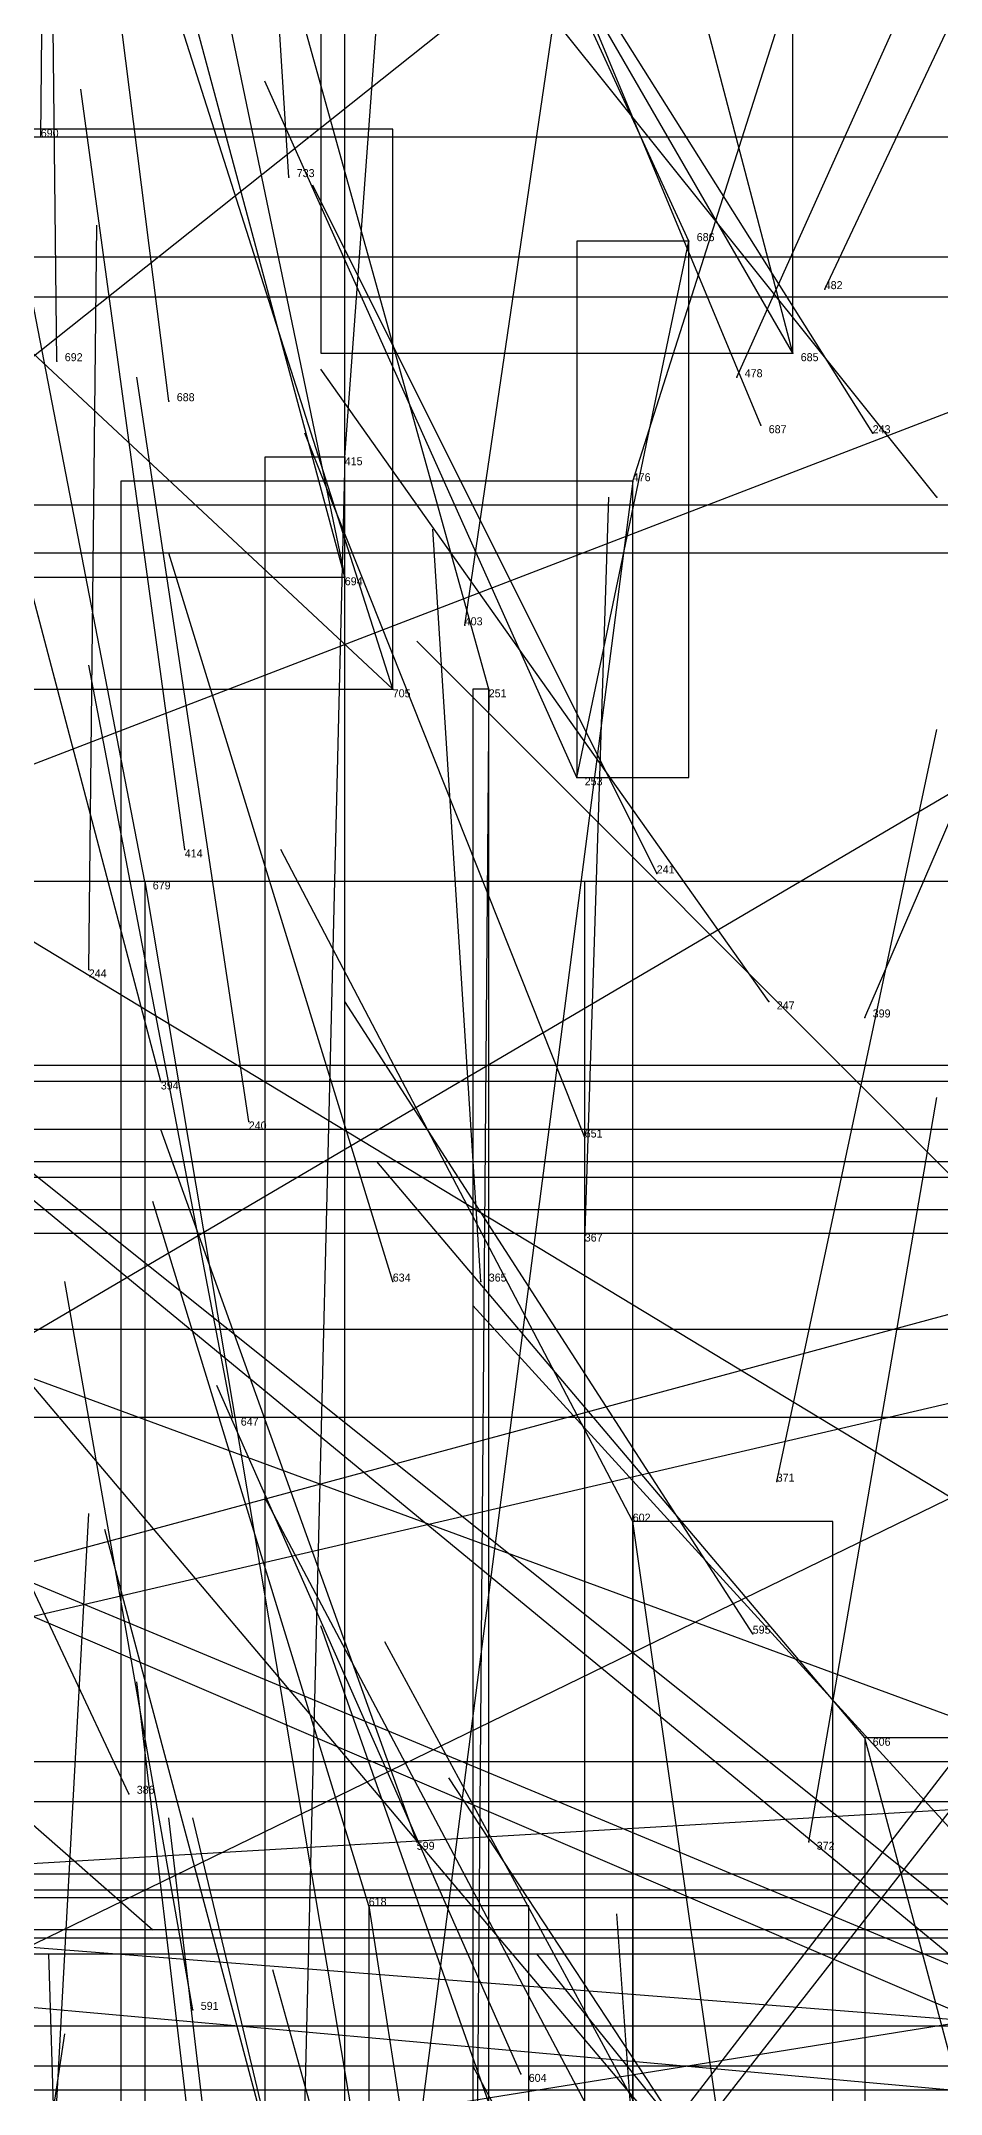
# Model space of a CAD drawing. Extents: x 59.1 to 70.8, y 600.3 to 605.1.
# Drawn here: x 68.294 to 68.4065, y 601.1245 to 601.381 of the extents above; entities that cross this region are included whole.
import ezdxf

# ---------------------------------------------------------------- set-up
doc = ezdxf.new("R2010")
doc.units = 0
for name, color, linetype in [('Clients', 3, 'CONTINUOUS'), ('Facilities', 3, 'CONTINUOUS'), ('Facilities_lines', 3, 'CONTINUOUS'), ('Min_max_boxes', 1, 'CONTINUOUS'), ('Normals', 1, 'CONTINUOUS'), ('Source_points', 5, 'CONTINUOUS'), ('Text', 3, 'CONTINUOUS')]:
    doc.layers.add(name, color=color, linetype=linetype)

msp = doc.modelspace()

# ---------------------------------------------------------------- linework, layer by layer
at = {"layer": 'Clients', "color": 5}
for p in [(68.375, 601.356, 445.608), (68.332, 601.314, 445.558), (68.338, 601.3, 445.571), (68.368, 601.196, 445.182), (68.397, 601.169, 445.066)]:
    msp.add_point(p, dxfattribs=at)
at = {"layer": 'Facilities', "color": 3}
for p in [(68.325, 601.364, 445.776), (68.392, 601.35, 444.677), (68.296, 601.341, 445.726), (68.388, 601.342, 445.551), (68.381, 601.339, 444.603), (68.31, 601.336, 445.612), (68.384, 601.333, 445.617), (68.398, 601.332, 445.493), (68.332, 601.329, 444.49), (68.368, 601.326, 444.532), (68.406, 601.324, 445.435), (68.347, 601.308, 444.462), (68.35, 601.3, 445.5), (68.361, 601.289, 445.44), (68.312, 601.28, 444.399), (68.371, 601.277, 445.382), (68.307, 601.276, 445.522), (68.3, 601.265, 445.409), (68.385, 601.261, 445.327), (68.397, 601.259, 444.37), (68.309, 601.251, 444.266), (68.32, 601.246, 445.351), (68.362, 601.244, 445.376), (68.362, 601.231, 444.228), (68.338, 601.226, 445.296), (68.349, 601.226, 444.188), (68.318, 601.209, 445.328), (68.386, 601.201, 444.11), (68.383, 601.182, 445.125), (68.305, 601.162, 444.023), (68.341, 601.156, 445.168), (68.39, 601.156, 444.01), (68.335, 601.148, 445.086), (68.313, 601.135, 445.113), (68.354, 601.127, 445.029)]:
    msp.add_point(p, dxfattribs=at)
at = {"layer": 'Facilities_lines', "color": 3}
for p, q in [((68.236, 601.776, 445.965), (68.332, 601.314, 445.558)), ((68.388, 601.342, 445.551), (68.329, 601.567, 446.36)), ((68.437, 601.456, 445.073), (68.159, 601.235, 445.196)), ((68.127, 601.369, 444.957), (68.502, 601.142, 444.638)), ((68.263, 601.37, 444.644), (68.338, 601.3, 445.571)), ((68.458, 601.354, 445.198), (68.164, 601.241, 444.606)), ((68.361, 601.289, 445.44), (68.375, 601.356, 445.608)), ((68.156, 601.349, 444.804), (68.495, 601.07, 444.552)), ((68.156, 601.349, 444.804), (68.504, 601.071, 444.582)), ((68.332, 601.329, 444.49), (68.322, 600.918, 444.507)), ((68.368, 601.326, 444.532), (68.304, 600.832, 444.222)), ((68.469, 601.323, 445.041), (68.178, 601.152, 444.287)), ((68.205, 601.317, 444.576), (68.429, 601.052, 444.748)), ((68.35, 601.3, 445.5), (68.348, 601.05, 444.796)), ((68.513, 601.133, 444.522), (68.124, 601.276, 444.792)), ((68.307, 601.276, 445.522), (68.362, 600.949, 444.617)), ((68.475, 601.253, 444.504), (68.206, 600.904, 444.206)), ((68.141, 601.15, 444.613), (68.493, 601.245, 444.744)), ((68.155, 601.076, 444.334), (68.49, 601.239, 444.74)), ((68.499, 601.232, 444.448), (68.146, 601.15, 444.872)), ((68.217, 601.22, 444.334), (68.438, 601.128, 444.897)), ((68.446, 601.209, 444.297), (68.217, 600.916, 444.334)), ((68.235, 601.209, 444.255), (68.443, 601.12, 444.838)), ((68.382, 601.098, 444.917), (68.368, 601.196, 445.182)), ((68.457, 600.945, 444.401), (68.397, 601.169, 445.066)), ((68.51, 601.166, 444.356), (68.136, 601.144, 444.812)), ((68.52, 601.125, 444.465), (68.15, 601.154, 444.543)), ((68.53, 601.114, 444.232), (68.14, 601.149, 444.743)), ((68.335, 601.148, 445.086), (68.355, 601.02, 444.795)), ((68.481, 601.145, 444.136), (68.163, 601.094, 444.742))]:
    msp.add_line(p, q, dxfattribs=at)
at = {"layer": 'Min_max_boxes', "color": 1}
for p, q in [((68.332, 601.314, 445.558), (68.332, 601.776, 445.558)), ((68.332, 601.314, 445.965), (68.332, 601.776, 445.965)), ((68.329, 601.567, 445.551), (68.329, 601.342, 445.551)), ((68.329, 601.567, 446.36), (68.329, 601.342, 446.36)), ((68.388, 601.342, 445.551), (68.388, 601.567, 445.551)), ((68.388, 601.342, 446.36), (68.388, 601.567, 446.36)), ((68.502, 601.369, 444.638), (68.127, 601.369, 444.638)), ((68.502, 601.369, 444.957), (68.127, 601.369, 444.957)), ((68.338, 601.37, 444.644), (68.263, 601.37, 444.644)), ((68.338, 601.37, 445.571), (68.263, 601.37, 445.571)), ((68.338, 601.3, 444.644), (68.338, 601.37, 444.644)), ((68.338, 601.3, 445.571), (68.338, 601.37, 445.571)), ((68.338, 601.37, 444.644), (68.338, 601.37, 445.571)), ((68.458, 601.354, 444.606), (68.164, 601.354, 444.606)), ((68.458, 601.354, 445.198), (68.164, 601.354, 445.198)), ((68.375, 601.356, 445.44), (68.361, 601.356, 445.44)), ((68.361, 601.356, 445.44), (68.361, 601.289, 445.44)), ((68.375, 601.356, 445.608), (68.361, 601.356, 445.608)), ((68.361, 601.356, 445.608), (68.361, 601.289, 445.608)), ((68.361, 601.356, 445.44), (68.361, 601.356, 445.608)), ((68.375, 601.289, 445.44), (68.375, 601.356, 445.44)), ((68.375, 601.289, 445.608), (68.375, 601.356, 445.608)), ((68.375, 601.356, 445.44), (68.375, 601.356, 445.608)), ((68.504, 601.349, 444.552), (68.156, 601.349, 444.552)), ((68.504, 601.349, 444.804), (68.156, 601.349, 444.804)), ((68.329, 601.342, 445.551), (68.388, 601.342, 445.551)), ((68.329, 601.342, 446.36), (68.388, 601.342, 446.36)), ((68.329, 601.342, 445.551), (68.329, 601.342, 446.36)), ((68.388, 601.342, 445.551), (68.388, 601.342, 446.36)), ((68.332, 601.329, 444.49), (68.322, 601.329, 444.49)), ((68.322, 601.329, 444.49), (68.322, 600.918, 444.49)), ((68.332, 601.329, 444.507), (68.322, 601.329, 444.507)), ((68.322, 601.329, 444.507), (68.322, 600.918, 444.507)), ((68.322, 601.329, 444.49), (68.322, 601.329, 444.507)), ((68.332, 600.918, 444.49), (68.332, 601.329, 444.49)), ((68.332, 600.918, 444.507), (68.332, 601.329, 444.507)), ((68.332, 601.329, 444.49), (68.332, 601.329, 444.507)), ((68.368, 601.326, 444.222), (68.304, 601.326, 444.222)), ((68.304, 601.326, 444.222), (68.304, 600.832, 444.222)), ((68.368, 601.326, 444.532), (68.304, 601.326, 444.532)), ((68.304, 601.326, 444.532), (68.304, 600.832, 444.532)), ((68.304, 601.326, 444.222), (68.304, 601.326, 444.532)), ((68.368, 600.832, 444.222), (68.368, 601.326, 444.222)), ((68.368, 600.832, 444.532), (68.368, 601.326, 444.532)), ((68.368, 601.326, 444.222), (68.368, 601.326, 444.532)), ((68.469, 601.323, 444.287), (68.178, 601.323, 444.287)), ((68.469, 601.323, 445.041), (68.178, 601.323, 445.041)), ((68.429, 601.317, 444.576), (68.205, 601.317, 444.576)), ((68.429, 601.317, 444.748), (68.205, 601.317, 444.748)), ((68.236, 601.314, 445.558), (68.332, 601.314, 445.558)), ((68.236, 601.314, 445.965), (68.332, 601.314, 445.965)), ((68.332, 601.314, 445.558), (68.332, 601.314, 445.965)), ((68.263, 601.3, 444.644), (68.338, 601.3, 444.644)), ((68.263, 601.3, 445.571), (68.338, 601.3, 445.571)), ((68.338, 601.3, 444.644), (68.338, 601.3, 445.571)), ((68.35, 601.3, 444.796), (68.348, 601.3, 444.796)), ((68.348, 601.3, 444.796), (68.348, 601.05, 444.796)), ((68.35, 601.3, 445.5), (68.348, 601.3, 445.5)), ((68.348, 601.3, 445.5), (68.348, 601.05, 445.5)), ((68.348, 601.3, 444.796), (68.348, 601.3, 445.5)), ((68.35, 601.05, 444.796), (68.35, 601.3, 444.796)), ((68.35, 601.05, 445.5), (68.35, 601.3, 445.5)), ((68.35, 601.3, 444.796), (68.35, 601.3, 445.5)), ((68.361, 601.289, 445.44), (68.375, 601.289, 445.44)), ((68.361, 601.289, 445.608), (68.375, 601.289, 445.608)), ((68.361, 601.289, 445.44), (68.361, 601.289, 445.608)), ((68.375, 601.289, 445.44), (68.375, 601.289, 445.608)), ((68.513, 601.276, 444.522), (68.124, 601.276, 444.522)), ((68.513, 601.276, 444.792), (68.124, 601.276, 444.792)), ((68.362, 601.276, 444.617), (68.307, 601.276, 444.617)), ((68.307, 601.276, 444.617), (68.307, 600.949, 444.617)), ((68.362, 601.276, 445.522), (68.307, 601.276, 445.522)), ((68.307, 601.276, 445.522), (68.307, 600.949, 445.522)), ((68.307, 601.276, 444.617), (68.307, 601.276, 445.522)), ((68.362, 600.949, 444.617), (68.362, 601.276, 444.617)), ((68.362, 600.949, 445.522), (68.362, 601.276, 445.522)), ((68.362, 601.276, 444.617), (68.362, 601.276, 445.522)), ((68.489, 601.251, 444.21), (68.164, 601.251, 444.21)), ((68.489, 601.251, 444.611), (68.164, 601.251, 444.611)), ((68.475, 601.253, 444.206), (68.206, 601.253, 444.206)), ((68.475, 601.253, 444.504), (68.206, 601.253, 444.504)), ((68.493, 601.245, 444.613), (68.133, 601.245, 444.613)), ((68.493, 601.245, 444.755), (68.133, 601.245, 444.755)), ((68.164, 601.241, 444.606), (68.458, 601.241, 444.606)), ((68.164, 601.241, 445.198), (68.458, 601.241, 445.198)), ((68.49, 601.239, 444.334), (68.155, 601.239, 444.334)), ((68.49, 601.239, 444.74), (68.155, 601.239, 444.74)), ((68.159, 601.235, 444.587), (68.437, 601.235, 444.587)), ((68.159, 601.235, 445.196), (68.437, 601.235, 445.196)), ((68.499, 601.232, 444.448), (68.146, 601.232, 444.448)), ((68.499, 601.232, 444.872), (68.146, 601.232, 444.872)), ((68.438, 601.22, 444.334), (68.217, 601.22, 444.334)), ((68.438, 601.22, 444.897), (68.217, 601.22, 444.897)), ((68.446, 601.209, 444.297), (68.217, 601.209, 444.297)), ((68.446, 601.209, 444.334), (68.217, 601.209, 444.334)), ((68.443, 601.209, 444.255), (68.235, 601.209, 444.255)), ((68.443, 601.209, 444.838), (68.235, 601.209, 444.838)), ((68.393, 601.196, 444.845), (68.368, 601.196, 444.845)), ((68.368, 601.196, 444.845), (68.368, 601.045, 444.845)), ((68.393, 601.196, 445.182), (68.368, 601.196, 445.182)), ((68.368, 601.196, 445.182), (68.368, 601.045, 445.182)), ((68.368, 601.196, 444.845), (68.368, 601.196, 445.182)), ((68.393, 601.045, 444.845), (68.393, 601.196, 444.845)), ((68.393, 601.045, 445.182), (68.393, 601.196, 445.182)), ((68.393, 601.196, 444.845), (68.393, 601.196, 445.182)), ((68.457, 601.169, 444.401), (68.397, 601.169, 444.401)), ((68.397, 601.169, 444.401), (68.397, 600.945, 444.401)), ((68.457, 601.169, 445.066), (68.397, 601.169, 445.066)), ((68.397, 601.169, 445.066), (68.397, 600.945, 445.066)), ((68.397, 601.169, 444.401), (68.397, 601.169, 445.066)), ((68.51, 601.166, 444.356), (68.136, 601.166, 444.356)), ((68.51, 601.166, 444.812), (68.136, 601.166, 444.812)), ((68.52, 601.166, 444.465), (68.15, 601.166, 444.465)), ((68.52, 601.166, 444.588), (68.15, 601.166, 444.588)), ((68.501, 601.161, 444.084), (68.186, 601.161, 444.084)), ((68.501, 601.161, 444.284), (68.186, 601.161, 444.284)), ((68.178, 601.152, 444.287), (68.469, 601.152, 444.287)), ((68.178, 601.152, 445.041), (68.469, 601.152, 445.041)), ((68.133, 601.15, 444.613), (68.493, 601.15, 444.613)), ((68.133, 601.15, 444.755), (68.493, 601.15, 444.755)), ((68.53, 601.149, 444.232), (68.14, 601.149, 444.232)), ((68.53, 601.149, 444.743), (68.14, 601.149, 444.743)), ((68.146, 601.15, 444.448), (68.499, 601.15, 444.448)), ((68.146, 601.15, 444.872), (68.499, 601.15, 444.872)), ((68.355, 601.148, 444.795), (68.335, 601.148, 444.795)), ((68.335, 601.148, 444.795), (68.335, 601.02, 444.795)), ((68.355, 601.148, 445.086), (68.335, 601.148, 445.086)), ((68.335, 601.148, 445.086), (68.335, 601.02, 445.086)), ((68.335, 601.148, 444.795), (68.335, 601.148, 445.086)), ((68.355, 601.02, 444.795), (68.355, 601.148, 444.795)), ((68.355, 601.02, 445.086), (68.355, 601.148, 445.086)), ((68.355, 601.148, 444.795), (68.355, 601.148, 445.086)), ((68.136, 601.144, 444.356), (68.51, 601.144, 444.356)), ((68.136, 601.144, 444.812), (68.51, 601.144, 444.812)), ((68.481, 601.145, 444.136), (68.163, 601.145, 444.136)), ((68.481, 601.145, 444.742), (68.163, 601.145, 444.742)), ((68.127, 601.142, 444.638), (68.502, 601.142, 444.638)), ((68.127, 601.142, 444.957), (68.502, 601.142, 444.957)), ((68.124, 601.133, 444.522), (68.513, 601.133, 444.522)), ((68.124, 601.133, 444.792), (68.513, 601.133, 444.792)), ((68.217, 601.128, 444.334), (68.438, 601.128, 444.334)), ((68.217, 601.128, 444.897), (68.438, 601.128, 444.897)), ((68.15, 601.125, 444.465), (68.52, 601.125, 444.465)), ((68.15, 601.125, 444.588), (68.52, 601.125, 444.588))]:
    msp.add_line(p, q, dxfattribs=at)
at = {"layer": 'Normals', "color": 1}
for p, q in [((68.294, 601.369, 445.621), (68.295, 601.466, 445.595)), ((68.325, 601.364, 445.776), (68.319, 601.459, 445.745)), ((68.375, 601.356, 445.608), (68.335, 601.443, 445.58)), ((68.392, 601.35, 444.677), (68.434, 601.439, 444.658)), ((68.296, 601.341, 445.726), (68.295, 601.436, 445.694)), ((68.31, 601.336, 445.612), (68.298, 601.431, 445.582)), ((68.381, 601.339, 444.603), (68.421, 601.428, 444.582)), ((68.332, 601.329, 444.49), (68.339, 601.424, 444.458)), ((68.388, 601.342, 445.551), (68.34, 601.425, 445.523)), ((68.384, 601.333, 445.617), (68.347, 601.422, 445.591)), ((68.368, 601.326, 444.532), (68.397, 601.417, 444.502)), ((68.398, 601.332, 445.493), (68.347, 601.413, 445.465)), ((68.332, 601.314, 445.558), (68.307, 601.407, 445.53)), ((68.347, 601.308, 444.462), (68.361, 601.403, 444.435)), ((68.406, 601.324, 445.435), (68.346, 601.399, 445.409)), ((68.338, 601.3, 445.571), (68.309, 601.391, 445.542)), ((68.35, 601.3, 445.5), (68.325, 601.39, 445.464)), ((68.312, 601.28, 444.399), (68.299, 601.375, 444.369)), ((68.361, 601.289, 445.44), (68.322, 601.376, 445.411)), ((68.307, 601.276, 445.522), (68.289, 601.369, 445.489)), ((68.371, 601.277, 445.382), (68.328, 601.363, 445.354)), ((68.3, 601.265, 445.409), (68.301, 601.358, 445.372)), ((68.397, 601.259, 444.37), (68.435, 601.347, 444.342)), ((68.309, 601.251, 444.266), (68.285, 601.342, 444.233)), ((68.32, 601.246, 445.351), (68.306, 601.339, 445.318)), ((68.385, 601.261, 445.327), (68.329, 601.34, 445.302)), ((68.362, 601.244, 445.376), (68.327, 601.332, 445.345)), ((68.362, 601.231, 444.228), (68.365, 601.324, 444.191)), ((68.349, 601.226, 444.188), (68.343, 601.32, 444.154)), ((68.338, 601.226, 445.296), (68.31, 601.317, 445.266)), ((68.408, 601.239, 445.212), (68.341, 601.306, 445.181)), ((68.318, 601.209, 445.328), (68.3, 601.303, 445.298)), ((68.386, 601.201, 444.11), (68.406, 601.295, 444.082)), ((68.368, 601.196, 445.182), (68.324, 601.28, 445.149)), ((68.383, 601.182, 445.125), (68.332, 601.261, 445.091)), ((68.39, 601.156, 444.01), (68.406, 601.249, 443.977)), ((68.305, 601.162, 444.023), (68.266, 601.245, 443.984)), ((68.341, 601.156, 445.168), (68.309, 601.245, 445.135)), ((68.397, 601.169, 445.066), (68.336, 601.241, 445.033)), ((68.335, 601.148, 445.086), (68.308, 601.236, 445.047)), ((68.313, 601.135, 445.113), (68.297, 601.226, 445.075)), ((68.411, 601.154, 445.011), (68.348, 601.223, 444.975)), ((68.354, 601.127, 445.029), (68.316, 601.213, 444.995)), ((68.235, 601.209, 444.255), (68.308, 601.145, 444.28)), ((68.366, 601.116, 444.974), (68.322, 601.199, 444.938)), ((68.295, 601.105, 444.963), (68.3, 601.197, 444.925)), ((68.326, 601.105, 443.879), (68.302, 601.195, 443.843)), ((68.36, 601.095, 445.003), (68.329, 601.183, 444.967)), ((68.382, 601.098, 444.917), (68.337, 601.181, 444.884)), ((68.317, 601.083, 444.909), (68.306, 601.176, 444.873)), ((68.397, 601.085, 444.861), (68.345, 601.164, 444.829)), ((68.321, 601.066, 444.957), (68.31, 601.159, 444.922)), ((68.335, 601.067, 444.851), (68.313, 601.159, 444.819)), ((68.373, 601.05, 443.716), (68.366, 601.147, 443.695)), ((68.298, 601.047, 444.9), (68.295, 601.142, 444.867)), ((68.415, 601.069, 444.804), (68.356, 601.142, 444.77)), ((68.348, 601.05, 444.796), (68.323, 601.14, 444.76)), ((68.283, 601.038, 444.842), (68.297, 601.132, 444.809)), ((68.393, 601.045, 444.845), (68.348, 601.128, 444.813))]:
    msp.add_line(p, q, dxfattribs=at)
at = {"layer": 'Source_points', "color": 5}
for p in [(68.325, 601.364, 445.776), (68.375, 601.356, 445.608), (68.392, 601.35, 444.677), (68.296, 601.341, 445.726), (68.388, 601.342, 445.551), (68.381, 601.339, 444.603), (68.31, 601.336, 445.612), (68.384, 601.333, 445.617), (68.398, 601.332, 445.493), (68.332, 601.329, 444.49), (68.368, 601.326, 444.532), (68.406, 601.324, 445.435), (68.332, 601.314, 445.558), (68.347, 601.308, 444.462), (68.338, 601.3, 445.571), (68.35, 601.3, 445.5), (68.361, 601.289, 445.44), (68.312, 601.28, 444.399), (68.371, 601.277, 445.382), (68.307, 601.276, 445.522), (68.3, 601.265, 445.409), (68.385, 601.261, 445.327), (68.397, 601.259, 444.37), (68.309, 601.251, 444.266), (68.32, 601.246, 445.351), (68.362, 601.244, 445.376), (68.362, 601.231, 444.228), (68.338, 601.226, 445.296), (68.349, 601.226, 444.188), (68.318, 601.209, 445.328), (68.386, 601.201, 444.11), (68.368, 601.196, 445.182), (68.383, 601.182, 445.125), (68.397, 601.169, 445.066), (68.305, 601.162, 444.023), (68.341, 601.156, 445.168), (68.39, 601.156, 444.01), (68.335, 601.148, 445.086), (68.313, 601.135, 445.113), (68.354, 601.127, 445.029)]:
    msp.add_point(p, dxfattribs=at)

# ---------------------------------------------------------------- texts
at = {"layer": 'Text', "color": 3}
for s, p in [('690', (68.294, 601.369, 445.621)), ('733', (68.326, 601.364, 445.776)), ('686', (68.376, 601.356, 445.608)), ('482', (68.392, 601.35, 444.677)), ('692', (68.297, 601.341, 445.726)), ('685', (68.389, 601.341, 445.551)), ('478', (68.382, 601.339, 444.603)), ('688', (68.311, 601.336, 445.612)), ('687', (68.385, 601.332, 445.617)), ('243', (68.398, 601.332, 445.493)), ('415', (68.332, 601.328, 444.49)), ('476', (68.368, 601.326, 444.532)), ('694', (68.332, 601.313, 445.558)), ('403', (68.347, 601.308, 444.462)), ('705', (68.338, 601.299, 445.571)), ('251', (68.35, 601.299, 445.5)), ('253', (68.362, 601.288, 445.44)), ('414', (68.312, 601.279, 444.399)), ('241', (68.371, 601.277, 445.382)), ('679', (68.308, 601.275, 445.522)), ('244', (68.3, 601.264, 445.409)), ('247', (68.386, 601.26, 445.327)), ('399', (68.398, 601.259, 444.37)), ('394', (68.309, 601.25, 444.266)), ('240', (68.32, 601.245, 445.351)), ('651', (68.362, 601.244, 445.376)), ('367', (68.362, 601.231, 444.228)), ('634', (68.338, 601.226, 445.296)), ('365', (68.35, 601.226, 444.188)), ('647', (68.319, 601.208, 445.328)), ('371', (68.386, 601.201, 444.11)), ('602', (68.368, 601.196, 445.182)), ('595', (68.383, 601.182, 445.125)), ('606', (68.398, 601.168, 445.066)), ('386', (68.306, 601.162, 444.023)), ('599', (68.341, 601.155, 445.168)), ('372', (68.391, 601.155, 444.01)), ('618', (68.335, 601.148, 445.086)), ('591', (68.314, 601.135, 445.113)), ('604', (68.355, 601.126, 445.029))]:
    msp.add_text(s, height=0.001, dxfattribs=at).set_placement(p)

doc.saveas('drawing.dxf')
